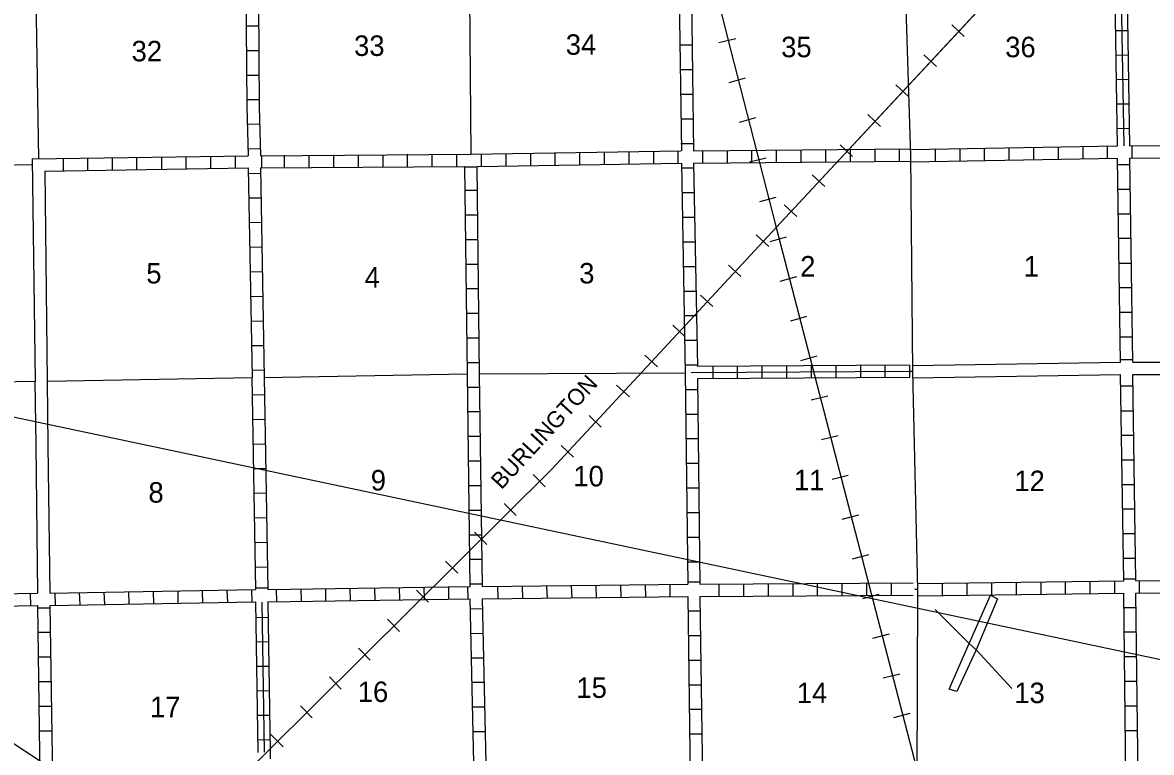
# Model space of a CAD drawing. Extents: x 1795385 to 2183142, y 16517164 to 16891733.
# Drawn here: x 1937273 to 1964808, y 16645721 to 16663518 of the extents above; entities that cross this region are included whole.
import ezdxf

# ---------------------------------------------------------------- set-up
doc = ezdxf.new("R2010")
doc.units = 0
for name, color, linetype in [('L10', 7, 'Continuous'), ('L11', 7, 'Continuous'), ('L13', 7, 'Continuous'), ('L14', 7, 'Continuous'), ('L15', 7, 'Continuous'), ('L17', 7, 'Continuous'), ('L35', 7, 'Continuous'), ('L4', 7, 'Continuous'), ('L8', 7, 'Continuous')]:
    doc.layers.add(name, color=color, linetype=linetype)

msp = doc.modelspace()

# ---------------------------------------------------------------- linework, layer by layer
at = {"layer": 'L10'}
for p, q in [((1937595, 16653207), (1937640, 16649605)), ((1937892, 16653207), (1937941, 16649605))]:
    msp.add_line(p, q, dxfattribs=at)
at = {"layer": 'L11'}
for p, q in [((1937510, 16660195), (1937579, 16654770)), ((1937814, 16659896), (1937874, 16654775)), ((1958992, 16655155), (1964055, 16655239)), ((1964351, 16655239), (1967823, 16655235)), ((1937575, 16654770), (1937595, 16653207)), ((1937870, 16654775), (1937892, 16653207)), ((1958992, 16654854), (1964055, 16654938)), ((1964356, 16654938), (1967822, 16654934))]:
    msp.add_line(p, q, dxfattribs=at)
at = {"layer": 'L13'}
for p, q in [((1948132, 16670533), (1948205, 16660313)), ((1937667, 16660197), (1937495, 16670417)), ((1937512, 16660046), (1932454, 16659983)), ((1932538, 16654683), (1937575, 16654770)), ((1937874, 16654775), (1942870, 16654862)), ((1943158, 16654864), (1948115, 16654954)), ((1948416, 16654954), (1953432, 16654980))]:
    msp.add_line(p, q, dxfattribs=at)
at = {"layer": 'L15'}
for p, q in [((1955655, 16658523), (1967624, 16671380)), ((1959942, 16663465), (1960238, 16663180)), ((1954256, 16663032), (1954668, 16663133)), ((1959256, 16662732), (1959567, 16662446)), ((1954509, 16662056), (1954905, 16662167)), ((1958575, 16661998), (1958881, 16661712)), ((1954757, 16661089), (1955159, 16661200)), ((1957888, 16661274), (1958200, 16660984)), ((1957218, 16660540), (1957514, 16660255)), ((1955006, 16660123), (1955407, 16660224)), ((1956531, 16659806), (1956843, 16659521)), ((1955259, 16659157), (1955655, 16659257)), ((1955850, 16659072), (1956157, 16658787)), ((1955164, 16658339), (1955475, 16658059)), ((1955655, 16658523), (1955655, 16658523)), ((1955507, 16658180), (1955908, 16658291)), ((1954488, 16657605), (1954789, 16657325)), ((1955755, 16657214), (1956157, 16657325)), ((1953807, 16656871), (1954113, 16656591)), ((1953131, 16656142), (1953432, 16655857)), ((1956009, 16656248), (1956405, 16656359)), ((1952450, 16655408), (1952756, 16655123)), ((1956257, 16655281), (1956658, 16655392)), ((1951764, 16654674), (1952075, 16654389)), ((1956505, 16654315), (1956917, 16654415)), ((1951093, 16653940), (1951389, 16653655)), ((1956758, 16653349), (1957165, 16653449)), ((1950407, 16653206), (1950713, 16652921)), ((1949726, 16652499), (1950016, 16652198)), ((1957017, 16652383), (1957413, 16652483)), ((1949018, 16651791), (1949309, 16651496)), ((1957265, 16651406), (1957667, 16651517)), ((1948300, 16651089), (1948601, 16650788)), ((1947593, 16650382), (1947888, 16650091)), ((1957514, 16650440), (1957915, 16650550)), ((1946880, 16649674), (1947176, 16649384)), ((1957767, 16649473), (1958163, 16649579)), ((1946172, 16648972), (1946468, 16648671)), ((1958015, 16648507), (1958422, 16648613)), ((1945465, 16648264), (1945755, 16647974)), ((1958263, 16647541), (1958675, 16647641)), ((1944757, 16647567), (1945048, 16647266)), ((1944050, 16646854), (1944340, 16646564)), ((1958522, 16646575), (1958923, 16646675)), ((1943332, 16646158), (1943633, 16645857))]:
    msp.add_line(p, q, dxfattribs=at)
for points in [[(1987223, 16692606), (1969150, 16673017), (1968855, 16672716), (1967624, 16671380), (1955655, 16658523), (1950180, 16652626), (1943247, 16645740), (1926415, 16628892), (1916817, 16619166), (1915465, 16617783), (1903686, 16605755), (1901077, 16603141)], [(1948364, 16690040), (1948364, 16689992), (1948390, 16688730), (1948443, 16687263), (1948532, 16686740), (1950766, 16677949), (1954552, 16662832), (1955655, 16658523), (1960064, 16641548), (1960217, 16640730), (1960164, 16640307), (1959858, 16639679), (1959768, 16639589), (1959430, 16639114)], [(1948390, 16688730), (1948443, 16687263), (1948532, 16686740), (1950766, 16677949), (1954552, 16662832), (1955655, 16658523)], [(1916817, 16619166), (1926415, 16628892), (1943247, 16645740), (1950180, 16652626), (1955655, 16658523)], [(1955655, 16658523), (1960064, 16641548), (1960217, 16640730), (1960164, 16640307), (1959858, 16639679), (1959768, 16639589)]]:
    msp.add_lwpolyline(points, dxfattribs=at)
at = {"layer": 'L17'}
for p, q in [((1960365, 16648375), (1960882, 16649558)), ((1960882, 16649558), (1961056, 16649463)), ((1961056, 16649463), (1960534, 16648222)), ((1959530, 16649204), (1960365, 16648375)), ((1959874, 16647266), (1960365, 16648375)), ((1960534, 16648222), (1960064, 16647208)), ((1960365, 16648375), (1960534, 16648222)), ((1960534, 16648222), (1961405, 16647282)), ((1960064, 16647208), (1959874, 16647266))]:
    msp.add_line(p, q, dxfattribs=at)
at = {"layer": 'L35'}
for q in [(1971083, 16646707), (1994879, 16607956)]:
    msp.add_line((1919192, 16657673), q, dxfattribs=at)
at = {"layer": 'L4'}
for p, q in [((1958939, 16660271), (1958775, 16665588)), ((1958992, 16655007), (1958939, 16660271)), ((1959113, 16649690), (1958992, 16655007)), ((1959089, 16644684), (1959113, 16649690))]:
    msp.add_line(p, q, dxfattribs=at)
at = {"layer": 'L8'}
for p, q in [((1963981, 16660509), (1963897, 16665482)), ((1964282, 16660509), (1964198, 16665482)), ((1953274, 16665372), (1953342, 16660387)), ((1953575, 16665372), (1953638, 16660387)), ((1964053, 16665107), (1964131, 16660511)), ((1942725, 16663439), (1943026, 16663439)), ((1964233, 16663320), (1963934, 16663315)), ((1942730, 16662837), (1943031, 16662837)), ((1953305, 16662974), (1953606, 16662974)), ((1964243, 16662724), (1963945, 16662719)), ((1942730, 16662240), (1943031, 16662240)), ((1953316, 16662372), (1953617, 16662372)), ((1964253, 16662127), (1963955, 16662122)), ((1942741, 16661639), (1943041, 16661639)), ((1953321, 16661771), (1953622, 16661771)), ((1964263, 16661531), (1963965, 16661526)), ((1953332, 16661174), (1953633, 16661174)), ((1942751, 16661042), (1943047, 16661047)), ((1964273, 16660934), (1963975, 16660929)), ((1953332, 16660572), (1953633, 16660572)), ((1964272, 16660509), (1969198, 16660556)), ((1937510, 16660195), (1942772, 16660271)), ((1940666, 16659938), (1940666, 16660239)), ((1941267, 16659949), (1941267, 16660250)), ((1941864, 16659954), (1941864, 16660255)), ((1942466, 16659965), (1942466, 16660266)), ((1942767, 16660440), (1943068, 16660451)), ((1943073, 16660271), (1948205, 16660313)), ((1943110, 16659975), (1943110, 16660271)), ((1943664, 16659981), (1943664, 16660282)), ((1944266, 16659981), (1944266, 16660282)), ((1944868, 16659991), (1944868, 16660292)), ((1945465, 16659991), (1945465, 16660292)), ((1946067, 16659996), (1946067, 16660297)), ((1946663, 16660007), (1946663, 16660308)), ((1947265, 16660007), (1947265, 16660308)), ((1947867, 16660012), (1947867, 16660313)), ((1948205, 16660313), (1953332, 16660387)), ((1948464, 16660012), (1948464, 16660313)), ((1949066, 16660023), (1949066, 16660324)), ((1949668, 16660033), (1949668, 16660329)), ((1950264, 16660049), (1950264, 16660350)), ((1950866, 16660055), (1950866, 16660356)), ((1951468, 16660065), (1951468, 16660366)), ((1952065, 16660076), (1952065, 16660371)), ((1952667, 16660081), (1952667, 16660382)), ((1953263, 16660092), (1953263, 16660387)), ((1953490, 16660239), (1953490, 16660239)), ((1953638, 16660387), (1958934, 16660441)), ((1953865, 16660092), (1953865, 16660387)), ((1954467, 16660097), (1954467, 16660398)), ((1955064, 16660107), (1955064, 16660408)), ((1955666, 16660107), (1955666, 16660408)), ((1956267, 16660113), (1956267, 16660414)), ((1956864, 16660123), (1956864, 16660424)), ((1957466, 16660123), (1957466, 16660424)), ((1958068, 16660134), (1958068, 16660429)), ((1958665, 16660139), (1958665, 16660440)), ((1958833, 16660292), (1958833, 16660292)), ((1958849, 16660282), (1958849, 16660282)), ((1958939, 16660424), (1963981, 16660509)), ((1958939, 16660271), (1958939, 16660271)), ((1959541, 16660134), (1959541, 16660429)), ((1960143, 16660139), (1960143, 16660440)), ((1960739, 16660150), (1960739, 16660451)), ((1961341, 16660165), (1961341, 16660466)), ((1961938, 16660171), (1961938, 16660472)), ((1962540, 16660181), (1962540, 16660482)), ((1963142, 16660192), (1963142, 16660488)), ((1963738, 16660197), (1963738, 16660498)), ((1964282, 16660208), (1969182, 16660255)), ((1964340, 16660208), (1964340, 16660509)), ((1937667, 16660049), (1937667, 16660049)), ((1937814, 16659896), (1942772, 16659975)), ((1938268, 16659907), (1938268, 16660208)), ((1938865, 16659917), (1938865, 16660213)), ((1939467, 16659923), (1939467, 16660224)), ((1940064, 16659933), (1940064, 16660229)), ((1942772, 16659975), (1942870, 16654862)), ((1942925, 16660123), (1942925, 16660123)), ((1943073, 16659975), (1948057, 16660012)), ((1943073, 16659975), (1943168, 16654864)), ((1948126, 16654954), (1948057, 16660012)), ((1948358, 16659996), (1948057, 16659996)), ((1948205, 16660165), (1948205, 16660165)), ((1948358, 16660012), (1953342, 16660092)), ((1948422, 16654954), (1948358, 16660012)), ((1953342, 16660092), (1953432, 16654980)), ((1953348, 16659975), (1953649, 16659975)), ((1953638, 16660092), (1958940, 16660140)), ((1953638, 16660092), (1953733, 16655134)), ((1958939, 16660123), (1963981, 16660208)), ((1964055, 16655239), (1963981, 16660197)), ((1964293, 16660049), (1963992, 16660049)), ((1964356, 16655239), (1964282, 16660208)), ((1942783, 16659838), (1943084, 16659849)), ((1948364, 16659421), (1948068, 16659421)), ((1964298, 16659447), (1963997, 16659447)), ((1942793, 16659241), (1943089, 16659247)), ((1953358, 16659373), (1953659, 16659373)), ((1942799, 16658640), (1943100, 16658650)), ((1948374, 16658824), (1948073, 16658824)), ((1953364, 16658772), (1953664, 16658772)), ((1964309, 16658845), (1964008, 16658845)), ((1942809, 16658038), (1943110, 16658048)), ((1948385, 16658222), (1948084, 16658222)), ((1953374, 16658175), (1953675, 16658175)), ((1964314, 16658249), (1964013, 16658249)), ((1948390, 16657620), (1948089, 16657620)), ((1953390, 16657573), (1953691, 16657573)), ((1964324, 16657647), (1964024, 16657647)), ((1942825, 16657441), (1943126, 16657446)), ((1948400, 16657024), (1948100, 16657024)), ((1953401, 16656971), (1953701, 16656971)), ((1964330, 16657050), (1964034, 16657050)), ((1942830, 16656839), (1943131, 16656850)), ((1948406, 16656422), (1948105, 16656422)), ((1964340, 16656448), (1964039, 16656448)), ((1942841, 16656237), (1943142, 16656248)), ((1953406, 16656374), (1953707, 16656374)), ((1964351, 16655846), (1964050, 16655846)), ((1942851, 16655640), (1943147, 16655646)), ((1948416, 16655825), (1948115, 16655825)), ((1953416, 16655772), (1953717, 16655772)), ((1964356, 16655292), (1964055, 16655292)), ((1942867, 16655039), (1943168, 16655049)), ((1948422, 16655223), (1948126, 16655223)), ((1953432, 16655171), (1953733, 16655171)), ((1958907, 16655012), (1953580, 16654980)), ((1958907, 16655165), (1953733, 16655134)), ((1954108, 16655134), (1954108, 16654833)), ((1954705, 16655139), (1954705, 16654838)), ((1955307, 16655139), (1955307, 16654838)), ((1955908, 16655149), (1955908, 16654848)), ((1956505, 16655149), (1956505, 16654848)), ((1957107, 16655155), (1957107, 16654854)), ((1957709, 16655155), (1957709, 16654854)), ((1958305, 16655165), (1958305, 16654864)), ((1958907, 16655165), (1958907, 16654864)), ((1958907, 16655012), (1958907, 16655012)), ((1958907, 16655007), (1958907, 16655007)), ((1958992, 16655007), (1958907, 16655007)), ((1958992, 16655007), (1958992, 16655007)), ((1964208, 16655091), (1964208, 16655091)), ((1942865, 16654862), (1942957, 16649690)), ((1943015, 16654864), (1943015, 16654864)), ((1943168, 16654864), (1943258, 16649690)), ((1948189, 16649764), (1948126, 16654954)), ((1948274, 16654954), (1948274, 16654954)), ((1948490, 16649764), (1948422, 16654954)), ((1953432, 16654980), (1953501, 16649822)), ((1953580, 16654980), (1953580, 16654980)), ((1958907, 16654864), (1953733, 16654833)), ((1953733, 16654833), (1953796, 16649822)), ((1964134, 16649906), (1964055, 16654938)), ((1964430, 16649906), (1964356, 16654938)), ((1948432, 16654621), (1948131, 16654621)), ((1953443, 16654574), (1953738, 16654574)), ((1964367, 16654648), (1964066, 16654648)), ((1942873, 16654442), (1943173, 16654447)), ((1948432, 16654025), (1948131, 16654025)), ((1953448, 16653972), (1953749, 16653972)), ((1964372, 16654046), (1964071, 16654046)), ((1942883, 16653840), (1943184, 16653851)), ((1948443, 16653423), (1948142, 16653423)), ((1953448, 16653375), (1953749, 16653375)), ((1964383, 16653449), (1964082, 16653449)), ((1942888, 16653238), (1943189, 16653249)), ((1948448, 16652821), (1948147, 16652821)), ((1964388, 16652847), (1964092, 16652847)), ((1942909, 16652641), (1943205, 16652647)), ((1953459, 16652773), (1953760, 16652773)), ((1942915, 16652039), (1943216, 16652050)), ((1948459, 16652224), (1948158, 16652224)), ((1953464, 16652171), (1953765, 16652171)), ((1964398, 16652245), (1964097, 16652245)), ((1942925, 16651438), (1943226, 16651448)), ((1948464, 16651622), (1948168, 16651622)), ((1953474, 16651575), (1953775, 16651575)), ((1964409, 16651649), (1964108, 16651649)), ((1948474, 16651020), (1948173, 16651020)), ((1953480, 16650973), (1953781, 16650973)), ((1964414, 16651047), (1964113, 16651047)), ((1942931, 16650841), (1943232, 16650846)), ((1948485, 16650424), (1948184, 16650424)), ((1953490, 16650371), (1953791, 16650371)), ((1964425, 16650450), (1964124, 16650450)), ((1942952, 16650239), (1943247, 16650250)), ((1948490, 16649822), (1948189, 16649822)), ((1948490, 16649764), (1953501, 16649822)), ((1948876, 16649473), (1948865, 16649774)), ((1949472, 16649473), (1949467, 16649774)), ((1950074, 16649484), (1950064, 16649780)), ((1950676, 16649489), (1950666, 16649790)), ((1951273, 16649500), (1951267, 16649795)), ((1951875, 16649505), (1951864, 16649806)), ((1952477, 16649505), (1952466, 16649806)), ((1953073, 16649516), (1953068, 16649817)), ((1953501, 16649880), (1953796, 16649880)), ((1953796, 16649822), (1958997, 16649859)), ((1954266, 16649521), (1954266, 16649822)), ((1954863, 16649531), (1954863, 16649832)), ((1955465, 16649531), (1955465, 16649832)), ((1956067, 16649542), (1956067, 16649838)), ((1956663, 16649542), (1956663, 16649838)), ((1957265, 16649547), (1957265, 16649848)), ((1957867, 16649547), (1957867, 16649848)), ((1958464, 16649558), (1958464, 16649859)), ((1959113, 16649838), (1964134, 16649906)), ((1959715, 16649547), (1959715, 16649848)), ((1960317, 16649558), (1960317, 16649859)), ((1960914, 16649563), (1960914, 16649864)), ((1961516, 16649574), (1961516, 16649875)), ((1962118, 16649579), (1962118, 16649880)), ((1962714, 16649590), (1962714, 16649890)), ((1963316, 16649600), (1963316, 16649896)), ((1963913, 16649600), (1963913, 16649896)), ((1964430, 16649949), (1964134, 16649949)), ((1964430, 16649906), (1969282, 16649954)), ((1964515, 16649605), (1964515, 16649906)), ((1932614, 16649516), (1937640, 16649605)), ((1937477, 16649299), (1937466, 16649600)), ((1937941, 16649605), (1942957, 16649690)), ((1938073, 16649315), (1938068, 16649616)), ((1938675, 16649326), (1938664, 16649621)), ((1939277, 16649331), (1939266, 16649632)), ((1939874, 16649341), (1939868, 16649637)), ((1940475, 16649347), (1940465, 16649648)), ((1941072, 16649357), (1941067, 16649658)), ((1941674, 16649362), (1941663, 16649663)), ((1942276, 16649373), (1942265, 16649674)), ((1942873, 16649389), (1942867, 16649690)), ((1942957, 16649732), (1943258, 16649737)), ((1943110, 16649542), (1943110, 16649542)), ((1943258, 16649690), (1948189, 16649764)), ((1943474, 16649399), (1943464, 16649700)), ((1944076, 16649405), (1944066, 16649706)), ((1944673, 16649415), (1944668, 16649716)), ((1945275, 16649421), (1945264, 16649722)), ((1945877, 16649431), (1945866, 16649732)), ((1946473, 16649442), (1946468, 16649737)), ((1947075, 16649447), (1947065, 16649748)), ((1947672, 16649458), (1947667, 16649758)), ((1948142, 16649463), (1948131, 16649764)), ((1948342, 16649616), (1948342, 16649616)), ((1948490, 16649463), (1953501, 16649521)), ((1953501, 16649521), (1953564, 16644547)), ((1953649, 16649674), (1953649, 16649674)), ((1953796, 16649521), (1958997, 16649558)), ((1953796, 16649521), (1953865, 16644399)), ((1958997, 16649706), (1958997, 16649706)), ((1959034, 16649690), (1959034, 16649690)), ((1959113, 16649690), (1959034, 16649690)), ((1959113, 16649690), (1959113, 16649690)), ((1959113, 16649542), (1964134, 16649605)), ((1964193, 16644299), (1964134, 16649605)), ((1964282, 16649758), (1964282, 16649758)), ((1964430, 16649605), (1969282, 16649658)), ((1964488, 16644600), (1964430, 16649605)), ((1932614, 16649215), (1937640, 16649304)), ((1937640, 16649304), (1937709, 16644315)), ((1937640, 16649246), (1937941, 16649246)), ((1937793, 16649458), (1937793, 16649458)), ((1937941, 16649304), (1942958, 16649389)), ((1937941, 16649304), (1938010, 16644325)), ((1942958, 16649389), (1943014, 16645721)), ((1943108, 16649387), (1943164, 16645723)), ((1943258, 16649389), (1948189, 16649463)), ((1943258, 16649389), (1943314, 16645725)), ((1948305, 16644473), (1948189, 16649463)), ((1948501, 16649225), (1948200, 16649215)), ((1948606, 16644473), (1948490, 16649463)), ((1964441, 16649246), (1964140, 16649246)), ((1943267, 16649011), (1942969, 16649006)), ((1953506, 16649172), (1953807, 16649172)), ((1937651, 16648650), (1937952, 16648650)), ((1943277, 16648414), (1942978, 16648409)), ((1948517, 16648623), (1948216, 16648613)), ((1953517, 16648570), (1953818, 16648570)), ((1964441, 16648650), (1964140, 16648650)), ((1937656, 16648048), (1937957, 16648048)), ((1948522, 16648021), (1948226, 16648016)), ((1953522, 16647974), (1953823, 16647974)), ((1964451, 16648048), (1964150, 16648048)), ((1943286, 16647817), (1942987, 16647813)), ((1937667, 16647446), (1937968, 16647446)), ((1948543, 16647425), (1948242, 16647425)), ((1953522, 16647372), (1953823, 16647372)), ((1964456, 16647446), (1964156, 16647446)), ((1943295, 16647221), (1942996, 16647216)), ((1937672, 16646849), (1937973, 16646849)), ((1948548, 16646823), (1948247, 16646823)), ((1953533, 16646775), (1953833, 16646775)), ((1964467, 16646849), (1964166, 16646849)), ((1943304, 16646624), (1943005, 16646620)), ((1937682, 16646247), (1937983, 16646247)), ((1948564, 16646221), (1948263, 16646221)), ((1964472, 16646247), (1964171, 16646247)), ((1943313, 16646028), (1943014, 16646023)), ((1953543, 16646173), (1953839, 16646173)), ((1943314, 16645725), (1943316, 16645566))]:
    msp.add_line(p, q, dxfattribs=at)
for points in [[(1942713, 16665386), (1942741, 16661464), (1942772, 16660271)], [(1943016, 16665270), (1943041, 16661464), (1943073, 16660271)]]:
    msp.add_lwpolyline(points, dxfattribs=at)

# ---------------------------------------------------------------- texts
at = {"layer": 'L14'}
for s, p in [('32', (1939932, 16662573)), ('33', (1945359, 16662705)), ('34', (1950523, 16662732)), ('35', (1955776, 16662673)), ('36', (1961241, 16662673)), ('2', (1956241, 16657325)), ('1', (1961690, 16657325)), ('5', (1940291, 16657156)), ('4', (1945618, 16657056)), ('3', (1950850, 16657156)), ('9', (1945766, 16652108)), ('10', (1950708, 16652208)), ('11', (1956088, 16652113)), ('12', (1961463, 16652092)), ('8', (1940343, 16651812)), ('16', (1945449, 16646950)), ('15', (1950782, 16647050)), ('14', (1956157, 16646923)), ('13', (1961463, 16646923)), ('17', (1940380, 16646580))]:
    msp.add_text(s, height=500, rotation=360, dxfattribs=at).set_placement(p)
at = {"layer": 'L15'}
msp.add_text('BURLINGTON', height=400, rotation=47.4163, dxfattribs=at).set_placement((1948955, 16652113))

doc.saveas('drawing.dxf')
